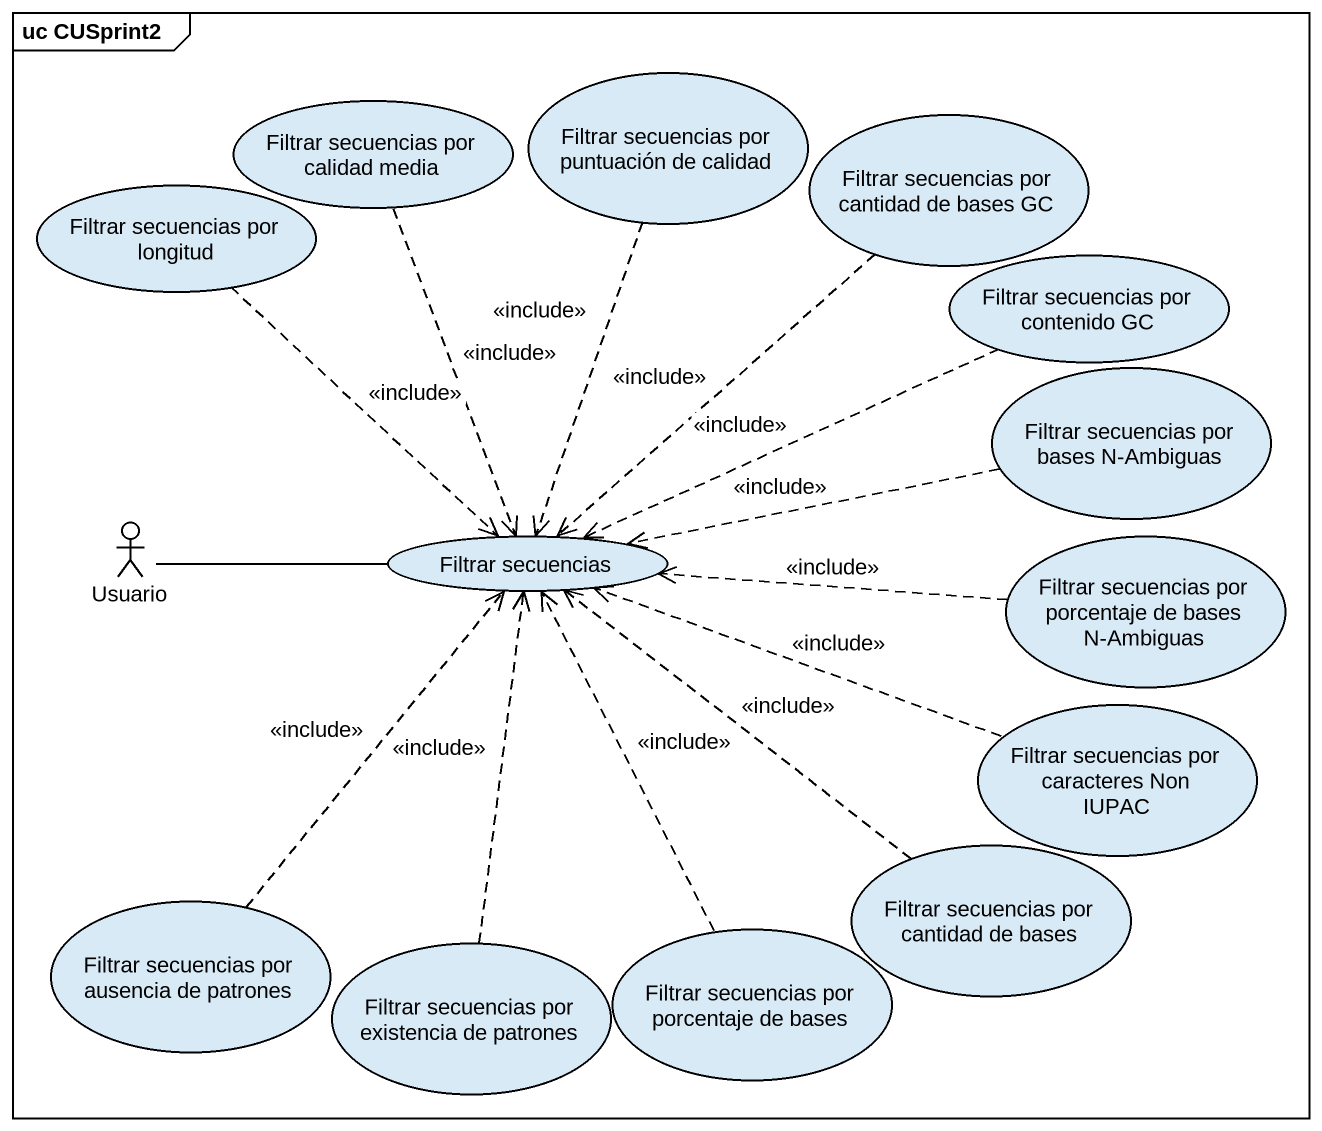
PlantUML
@startuml
mainframe uc CUSprint2
usecase "Filtrar secuencias por puntuación de calidad" as Filtrar_secuencias_por
usecase "Filtrar secuencias por calidad media" as Filtrar_secuencias_por_2
usecase "Filtrar secuencias por cantidad de bases GC" as Filtrar_secuencias_por_3
usecase "Filtrar secuencias por longitud" as Filtrar_secuencias_por_4
usecase "Filtrar secuencias por contenido GC" as Filtrar_secuencias_por_5
usecase "Filtrar secuencias por bases N-Ambiguas" as Filtrar_secuencias_por_6
actor Usuario
usecase "Filtrar secuencias" as Filtrar_secuencias
usecase "Filtrar secuencias por porcentaje de bases N-Ambiguas" as Filtrar_secuencias_por_7
usecase "Filtrar secuencias por caracteres Non IUPAC" as Filtrar_secuencias_por_8
usecase "Filtrar secuencias por cantidad de bases" as Filtrar_secuencias_por_9
usecase "Filtrar secuencias por ausencia de patrones" as Filtrar_secuencias_por_10
usecase "Filtrar secuencias por existencia de patrones" as Filtrar_secuencias_por_11
usecase "Filtrar secuencias por porcentaje de bases" as Filtrar_secuencias_por_12
Filtrar_secuencias_por ..> Filtrar_secuencias : <<include>>
Filtrar_secuencias_por_2 ..> Filtrar_secuencias : <<include>>
Filtrar_secuencias_por_3 ..> Filtrar_secuencias : <<include>>
Filtrar_secuencias_por_4 ..> Filtrar_secuencias : <<include>>
Filtrar_secuencias_por_5 .left.> Filtrar_secuencias : <<include>>
Filtrar_secuencias_por_6 .left.> Filtrar_secuencias : <<include>>
Usuario -right- Filtrar_secuencias
Filtrar_secuencias_por_7 .left.> Filtrar_secuencias : <<include>>
Filtrar_secuencias_por_8 .left.> Filtrar_secuencias : <<include>>
Filtrar_secuencias_por_9 .up.> Filtrar_secuencias : <<include>>
Filtrar_secuencias_por_10 .up.> Filtrar_secuencias : <<include>>
Filtrar_secuencias_por_11 .up.> Filtrar_secuencias : <<include>>
Filtrar_secuencias_por_12 .up.> Filtrar_secuencias : <<include>>
@enduml
